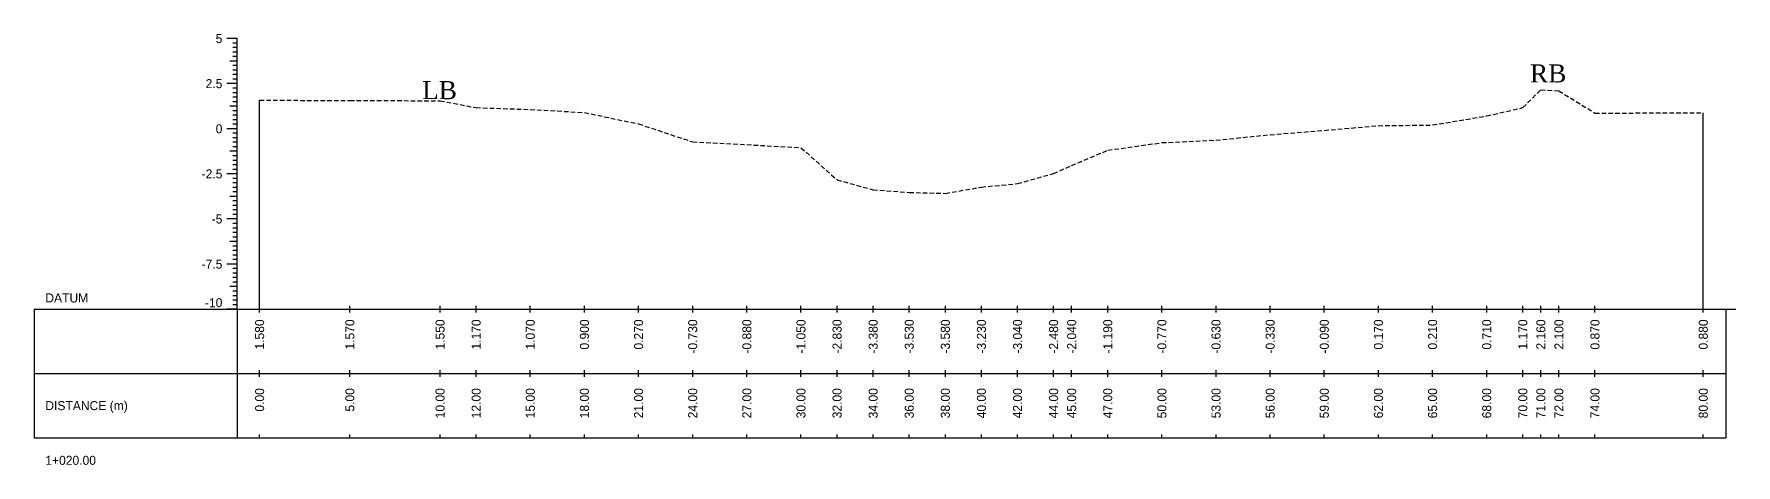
# Model space of a CAD drawing. Header units: inches. Extents: x 2527 to 3799, y -2520 to -1051.
# Drawn here: x 3084.5 to 3178.8, y -1367.1 to -1343.2 of the extents above; entities that cross this region are included whole.
import ezdxf
from ezdxf.enums import TextEntityAlignment as Align

# ---------------------------------------------------------------- set-up
doc = ezdxf.new("R2010")
doc.units = ezdxf.units.IN
doc.header["$MEASUREMENT"] = 0
doc.linetypes.add('HIDDEN', pattern=[0.375, 0.25, -0.125])
doc.layers.add('CS_Drawing', color=7, linetype='Continuous')
doc.layers.add('GL', color=3, linetype='HIDDEN')
doc.styles.add('romans', font='romans.shx')

msp = doc.modelspace()

# ---------------------------------------------------------------- linework, layer by layer
at = {"layer": 'CS_Drawing'}
for p, q in [((3095.741, -1343.485), (3095.179, -1343.485)), ((3095.741, -1343.485), (3095.347, -1343.485)), ((3095.741, -1343.485), (3095.516, -1343.485)), ((3095.741, -1343.735), (3095.516, -1343.735)), ((3095.741, -1358.485), (3095.741, -1343.485)), ((3095.741, -1344.735), (3095.347, -1344.735)), ((3095.741, -1343.985), (3095.516, -1343.985)), ((3095.741, -1344.235), (3095.516, -1344.235)), ((3095.741, -1344.485), (3095.516, -1344.485)), ((3095.741, -1344.735), (3095.516, -1344.735)), ((3095.741, -1344.985), (3095.516, -1344.985)), ((3095.741, -1345.235), (3095.516, -1345.235)), ((3095.741, -1345.485), (3095.516, -1345.485)), ((3095.741, -1345.735), (3095.516, -1345.735)), ((3095.741, -1345.985), (3095.179, -1345.985)), ((3095.741, -1345.985), (3095.347, -1345.985)), ((3095.741, -1345.985), (3095.516, -1345.985)), ((3095.741, -1346.235), (3095.516, -1346.235)), ((3095.741, -1346.485), (3095.516, -1346.485)), ((3095.741, -1346.735), (3095.516, -1346.735)), ((3095.741, -1347.235), (3095.347, -1347.235)), ((3095.741, -1346.985), (3095.516, -1346.985)), ((3095.741, -1347.235), (3095.516, -1347.235)), ((3095.741, -1347.485), (3095.516, -1347.485)), ((3096.991, -1358.485), (3096.991, -1346.905)), ((3176.991, -1358.485), (3176.991, -1347.605)), ((3095.741, -1348.485), (3095.179, -1348.485)), ((3095.741, -1348.485), (3095.347, -1348.485)), ((3095.741, -1347.735), (3095.516, -1347.735)), ((3095.741, -1347.985), (3095.516, -1347.985)), ((3095.741, -1348.235), (3095.516, -1348.235)), ((3095.741, -1348.485), (3095.516, -1348.485)), ((3095.741, -1348.735), (3095.516, -1348.735)), ((3095.741, -1348.985), (3095.516, -1348.985)), ((3095.741, -1349.235), (3095.516, -1349.235)), ((3095.741, -1349.485), (3095.516, -1349.485)), ((3095.741, -1349.735), (3095.347, -1349.735)), ((3095.741, -1349.735), (3095.516, -1349.735)), ((3095.741, -1349.985), (3095.516, -1349.985)), ((3095.741, -1350.235), (3095.516, -1350.235)), ((3095.741, -1350.485), (3095.516, -1350.485)), ((3095.741, -1350.985), (3095.179, -1350.985)), ((3095.741, -1350.985), (3095.347, -1350.985)), ((3095.741, -1350.735), (3095.516, -1350.735)), ((3095.741, -1350.985), (3095.516, -1350.985)), ((3095.741, -1351.235), (3095.516, -1351.235)), ((3095.741, -1351.485), (3095.516, -1351.485)), ((3095.741, -1352.235), (3095.347, -1352.235)), ((3095.741, -1351.735), (3095.516, -1351.735)), ((3095.741, -1351.985), (3095.516, -1351.985)), ((3095.741, -1352.235), (3095.516, -1352.235)), ((3095.741, -1352.485), (3095.516, -1352.485)), ((3095.741, -1352.735), (3095.516, -1352.735)), ((3095.741, -1352.985), (3095.516, -1352.985)), ((3095.741, -1353.235), (3095.516, -1353.235)), ((3095.741, -1353.485), (3095.179, -1353.485)), ((3095.741, -1353.485), (3095.347, -1353.485)), ((3095.741, -1353.485), (3095.516, -1353.485)), ((3095.741, -1353.735), (3095.516, -1353.735)), ((3095.741, -1353.985), (3095.516, -1353.985)), ((3095.741, -1354.235), (3095.516, -1354.235)), ((3095.741, -1354.735), (3095.347, -1354.735)), ((3095.741, -1354.485), (3095.516, -1354.485)), ((3095.741, -1354.735), (3095.516, -1354.735)), ((3095.741, -1354.985), (3095.516, -1354.985)), ((3095.741, -1355.235), (3095.516, -1355.235)), ((3095.741, -1355.985), (3095.179, -1355.985)), ((3095.741, -1355.985), (3095.347, -1355.985)), ((3095.741, -1355.485), (3095.516, -1355.485)), ((3095.741, -1355.735), (3095.516, -1355.735)), ((3095.741, -1355.985), (3095.516, -1355.985)), ((3095.741, -1356.235), (3095.516, -1356.235)), ((3095.741, -1356.485), (3095.516, -1356.485)), ((3095.741, -1356.735), (3095.516, -1356.735)), ((3095.741, -1356.985), (3095.516, -1356.985)), ((3095.741, -1357.235), (3095.347, -1357.235)), ((3095.741, -1357.235), (3095.516, -1357.235)), ((3095.741, -1357.485), (3095.516, -1357.485)), ((3095.741, -1357.735), (3095.516, -1357.735)), ((3095.741, -1357.985), (3095.516, -1357.985)), ((3084.491, -1358.485), (3095.741, -1358.485)), ((3084.491, -1358.485), (3084.491, -1365.61)), ((3095.741, -1358.485), (3095.179, -1358.485)), ((3095.741, -1358.485), (3095.347, -1358.485)), ((3095.741, -1358.235), (3095.516, -1358.235)), ((3095.741, -1358.485), (3095.516, -1358.485)), ((3095.741, -1358.485), (3178.241, -1358.485)), ((3095.741, -1358.485), (3095.741, -1365.61)), ((3096.991, -1358.673), (3096.991, -1358.298)), ((3101.991, -1358.673), (3101.991, -1358.298)), ((3106.991, -1358.673), (3106.991, -1358.298)), ((3108.991, -1358.673), (3108.991, -1358.298)), ((3111.991, -1358.673), (3111.991, -1358.298)), ((3114.991, -1358.673), (3114.991, -1358.298)), ((3117.991, -1358.673), (3117.991, -1358.298)), ((3120.991, -1358.673), (3120.991, -1358.298)), ((3123.991, -1358.673), (3123.991, -1358.298)), ((3126.991, -1358.673), (3126.991, -1358.298)), ((3128.991, -1358.673), (3128.991, -1358.298)), ((3130.991, -1358.673), (3130.991, -1358.298)), ((3132.991, -1358.673), (3132.991, -1358.298)), ((3134.991, -1358.673), (3134.991, -1358.298)), ((3136.991, -1358.673), (3136.991, -1358.298)), ((3138.991, -1358.673), (3138.991, -1358.298)), ((3140.991, -1358.673), (3140.991, -1358.298)), ((3141.991, -1358.673), (3141.991, -1358.298)), ((3143.991, -1358.673), (3143.991, -1358.298)), ((3146.991, -1358.673), (3146.991, -1358.298)), ((3149.991, -1358.673), (3149.991, -1358.298)), ((3152.991, -1358.673), (3152.991, -1358.298)), ((3155.991, -1358.673), (3155.991, -1358.298)), ((3158.991, -1358.673), (3158.991, -1358.298)), ((3161.991, -1358.673), (3161.991, -1358.298)), ((3164.991, -1358.673), (3164.991, -1358.298)), ((3166.991, -1358.673), (3166.991, -1358.298)), ((3167.991, -1358.673), (3167.991, -1358.298)), ((3168.991, -1358.673), (3168.991, -1358.298)), ((3170.991, -1358.673), (3170.991, -1358.298)), ((3176.991, -1358.673), (3176.991, -1358.298)), ((3178.241, -1358.485), (3178.804, -1358.485)), ((3178.241, -1358.485), (3178.635, -1358.485)), ((3178.241, -1358.485), (3178.466, -1358.485)), ((3178.241, -1358.485), (3178.241, -1365.61)), ((3096.991, -1362.235), (3096.991, -1361.86)), ((3101.991, -1362.235), (3101.991, -1361.86)), ((3106.991, -1362.235), (3106.991, -1361.86)), ((3108.991, -1362.235), (3108.991, -1361.86)), ((3111.991, -1362.235), (3111.991, -1361.86)), ((3114.991, -1362.235), (3114.991, -1361.86)), ((3117.991, -1362.235), (3117.991, -1361.86)), ((3120.991, -1362.235), (3120.991, -1361.86)), ((3123.991, -1362.235), (3123.991, -1361.86)), ((3126.991, -1362.235), (3126.991, -1361.86)), ((3128.991, -1362.235), (3128.991, -1361.86)), ((3130.991, -1362.235), (3130.991, -1361.86)), ((3132.991, -1362.235), (3132.991, -1361.86)), ((3134.991, -1362.235), (3134.991, -1361.86)), ((3136.991, -1362.235), (3136.991, -1361.86)), ((3138.991, -1362.235), (3138.991, -1361.86)), ((3140.991, -1362.235), (3140.991, -1361.86)), ((3141.991, -1362.235), (3141.991, -1361.86)), ((3143.991, -1362.235), (3143.991, -1361.86)), ((3146.991, -1362.235), (3146.991, -1361.86)), ((3149.991, -1362.235), (3149.991, -1361.86)), ((3152.991, -1362.235), (3152.991, -1361.86)), ((3155.991, -1362.235), (3155.991, -1361.86)), ((3158.991, -1362.235), (3158.991, -1361.86)), ((3161.991, -1362.235), (3161.991, -1361.86)), ((3164.991, -1362.235), (3164.991, -1361.86)), ((3166.991, -1362.235), (3166.991, -1361.86)), ((3167.991, -1362.235), (3167.991, -1361.86)), ((3168.991, -1362.235), (3168.991, -1361.86)), ((3170.991, -1362.235), (3170.991, -1361.86)), ((3176.991, -1362.235), (3176.991, -1361.86)), ((3084.491, -1362.048), (3095.741, -1362.048)), ((3095.741, -1362.048), (3178.241, -1362.048)), ((3095.741, -1362.048), (3178.241, -1362.048)), ((3084.491, -1365.61), (3095.741, -1365.61)), ((3095.741, -1365.61), (3178.241, -1365.61)), ((3096.991, -1365.61), (3096.991, -1365.423)), ((3101.991, -1365.61), (3101.991, -1365.423)), ((3106.991, -1365.61), (3106.991, -1365.423)), ((3108.991, -1365.61), (3108.991, -1365.423)), ((3111.991, -1365.61), (3111.991, -1365.423)), ((3114.991, -1365.61), (3114.991, -1365.423)), ((3117.991, -1365.61), (3117.991, -1365.423)), ((3120.991, -1365.61), (3120.991, -1365.423)), ((3123.991, -1365.61), (3123.991, -1365.423)), ((3126.991, -1365.61), (3126.991, -1365.423)), ((3128.991, -1365.61), (3128.991, -1365.423)), ((3130.991, -1365.61), (3130.991, -1365.423)), ((3132.991, -1365.61), (3132.991, -1365.423)), ((3134.991, -1365.61), (3134.991, -1365.423)), ((3136.991, -1365.61), (3136.991, -1365.423)), ((3138.991, -1365.61), (3138.991, -1365.423)), ((3140.991, -1365.61), (3140.991, -1365.423)), ((3141.991, -1365.61), (3141.991, -1365.423)), ((3143.991, -1365.61), (3143.991, -1365.423)), ((3146.991, -1365.61), (3146.991, -1365.423)), ((3149.991, -1365.61), (3149.991, -1365.423)), ((3152.991, -1365.61), (3152.991, -1365.423)), ((3155.991, -1365.61), (3155.991, -1365.423)), ((3158.991, -1365.61), (3158.991, -1365.423)), ((3161.991, -1365.61), (3161.991, -1365.423)), ((3164.991, -1365.61), (3164.991, -1365.423)), ((3166.991, -1365.61), (3166.991, -1365.423)), ((3167.991, -1365.61), (3167.991, -1365.423)), ((3168.991, -1365.61), (3168.991, -1365.423)), ((3170.991, -1365.61), (3170.991, -1365.423)), ((3176.991, -1365.61), (3176.991, -1365.423))]:
    msp.add_line(p, q, dxfattribs=at)
at = {"layer": 'GL'}
msp.add_lwpolyline([(3096.991, -1346.905), (3101.991, -1346.915), (3106.991, -1346.935), (3108.991, -1347.315), (3111.991, -1347.415), (3114.991, -1347.585), (3117.991, -1348.215), (3120.991, -1349.215), (3123.991, -1349.365), (3126.991, -1349.535), (3128.991, -1351.315), (3130.991, -1351.865), (3132.991, -1352.015), (3134.991, -1352.065), (3136.991, -1351.715), (3138.991, -1351.525), (3140.991, -1350.965), (3141.991, -1350.525), (3143.991, -1349.675), (3146.991, -1349.255), (3149.991, -1349.115), (3152.991, -1348.815), (3155.991, -1348.575), (3158.991, -1348.315), (3161.991, -1348.275), (3164.991, -1347.775), (3166.991, -1347.315), (3167.991, -1346.325), (3168.991, -1346.385), (3170.991, -1347.615), (3176.991, -1347.605)], dxfattribs=at)

# ---------------------------------------------------------------- texts
at = {"char_height": 1, "width": 87.77218, "attachment_point": 1, "style": 'romans'}
for s, insert in [('{\\fTimes New Roman|b0|i0|c0|p18;RB}', (3167.389, -1344.918)), ('{\\fTimes New Roman|b0|i0|c0|p18;LB}', (3105.996, -1345.844))]:
    msp.add_mtext(s, dxfattribs=dict(at, insert=insert))
at = {"layer": 'CS_Drawing'}
for s, p in [('5', (3094.929, -1343.485)), ('2.5', (3094.929, -1345.985)), ('0', (3094.929, -1348.485)), ('-2.5', (3094.929, -1350.985)), ('-5', (3094.929, -1353.485)), ('-7.5', (3094.929, -1355.985))]:
    msp.add_text(s, height=0.5, dxfattribs=at).set_placement(p, align=Align.MIDDLE_RIGHT)
for s, p in [('DATUM', (3085.116, -1357.86)), ('DISTANCE (m)', (3085.116, -1363.829)), ('1+020.00', (3085.116, -1366.86))]:
    msp.add_text(s, height=0.5, dxfattribs=at).set_placement(p, align=Align.MIDDLE_LEFT)
msp.add_text('-10', height=0.5, dxfattribs=at).set_placement((3094.929, -1358.373), align=Align.RIGHT)
for s, p in [('1.580', (3096.991, -1359.048)), ('1.570', (3101.991, -1359.048)), ('1.550', (3106.991, -1359.048)), ('1.170', (3108.991, -1359.048)), ('1.070', (3111.991, -1359.048)), ('0.900', (3114.991, -1359.048)), ('0.270', (3117.991, -1359.048)), ('-0.730', (3120.991, -1359.048)), ('-0.880', (3123.991, -1359.048)), ('-1.050', (3126.991, -1359.048)), ('-2.830', (3128.991, -1359.048)), ('-3.380', (3130.991, -1359.048)), ('-3.530', (3132.991, -1359.048)), ('-3.580', (3134.991, -1359.048)), ('-3.230', (3136.991, -1359.048)), ('-3.040', (3138.991, -1359.048)), ('-2.480', (3140.991, -1359.048)), ('-2.040', (3141.991, -1359.048)), ('-1.190', (3143.991, -1359.048)), ('-0.770', (3146.991, -1359.048)), ('-0.630', (3149.991, -1359.048)), ('-0.330', (3152.991, -1359.048)), ('-0.090', (3155.991, -1359.048)), ('0.170', (3158.991, -1359.048)), ('0.210', (3161.991, -1359.048)), ('0.710', (3164.991, -1359.048)), ('1.170', (3166.991, -1359.048)), ('2.160', (3167.991, -1359.048)), ('2.100', (3168.991, -1359.048)), ('0.870', (3170.991, -1359.048)), ('0.880', (3176.991, -1359.048)), ('0.00', (3096.991, -1362.86)), ('5.00', (3101.991, -1362.86)), ('10.00', (3106.991, -1362.86)), ('12.00', (3108.991, -1362.86)), ('15.00', (3111.991, -1362.86)), ('18.00', (3114.991, -1362.86)), ('21.00', (3117.991, -1362.86)), ('24.00', (3120.991, -1362.86)), ('27.00', (3123.991, -1362.86)), ('30.00', (3126.991, -1362.86)), ('32.00', (3128.991, -1362.86)), ('34.00', (3130.991, -1362.86)), ('36.00', (3132.991, -1362.86)), ('38.00', (3134.991, -1362.86)), ('40.00', (3136.991, -1362.86)), ('42.00', (3138.991, -1362.86)), ('44.00', (3140.991, -1362.86)), ('45.00', (3141.991, -1362.86)), ('47.00', (3143.991, -1362.86)), ('50.00', (3146.991, -1362.86)), ('53.00', (3149.991, -1362.86)), ('56.00', (3152.991, -1362.86)), ('59.00', (3155.991, -1362.86)), ('62.00', (3158.991, -1362.86)), ('65.00', (3161.991, -1362.86)), ('68.00', (3164.991, -1362.86)), ('70.00', (3166.991, -1362.86)), ('71.00', (3167.991, -1362.86)), ('72.00', (3168.991, -1362.86)), ('74.00', (3170.991, -1362.86)), ('80.00', (3176.991, -1362.86))]:
    msp.add_text(s, height=0.5, rotation=90, dxfattribs=at).set_placement(p, align=Align.MIDDLE_RIGHT)

doc.saveas('drawing.dxf')
